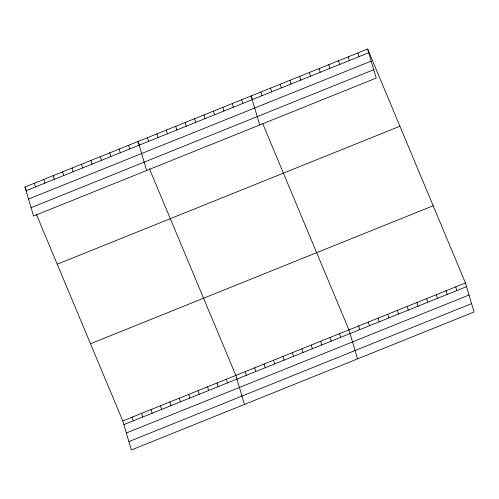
<?xml version="1.0" encoding="UTF-8"?>
<svg xmlns="http://www.w3.org/2000/svg" width="499" height="499" viewBox="0 0 499 499"><rect width="100%" height="100%" fill="white"/><g stroke="black" fill="none" stroke-linecap="round" stroke-linejoin="round"><path stroke-width="0.75" d="M367.638 49.039L376.234 78.062L33.545 216.036L24.95 187.019L367.638 49.039L465.455 282.964L474.05 311.981L131.362 449.961L122.766 420.938L36.308 214.177M26.042 190.712L368.73 52.732M28.518 199.07L371.206 61.09M31.069 207.678L373.757 69.704M57.229 264.214L399.917 126.235M90.487 343.749L433.176 205.769M122.766 420.938L465.455 282.964M123.864 424.63L466.546 286.657M126.341 432.989L469.023 295.015M128.892 441.603L471.574 303.623M252.619 99.526L251.122 95.951L259.717 124.975M262.78 123.827L348.944 329.876L357.54 358.893M139.832 145.777L138.036 141.485L146.631 170.502M149.394 168.65L235.852 375.41L244.448 404.427M24.95 187.019L26.746 191.31M455.743 286.875L456.841 290.561M446.037 290.78L447.129 294.472M436.326 294.691L437.417 298.383M357.926 52.95L359.018 56.643M426.614 298.602L427.712 302.294M348.215 56.861L349.312 60.554M416.908 302.513L418 306.199M338.509 60.772L339.601 64.458M407.196 306.417L408.294 310.11M328.797 64.677L329.889 68.369M397.491 310.328L398.582 314.021M319.086 68.588L320.183 72.28M387.779 314.239L388.871 317.932M309.38 72.498L310.472 76.191M378.067 318.15L379.165 321.836M299.668 76.409L300.76 80.096M368.362 322.055L369.453 325.747M289.963 80.314L291.054 84.007M358.65 325.966L359.742 329.658M280.251 84.225L281.342 87.918M270.539 88.136L271.637 91.828M339.52 333.669L340.611 337.361M260.834 92.047L261.925 95.733M330.095 337.461L331.186 341.154M320.67 341.26L321.761 344.952M241.697 99.75L242.795 103.436M311.245 345.052L312.337 348.745M232.272 103.543L233.37 107.235M301.82 348.845L302.918 352.537M222.853 107.335L223.945 111.028M292.395 352.643L293.493 356.33M213.429 111.134L214.52 114.82M282.977 356.436L284.068 360.128M204.004 114.926L205.095 118.619M273.552 360.228L274.643 363.921M194.579 118.718L195.67 122.411M264.127 364.027L265.219 367.713M185.154 122.517L186.252 126.203M254.702 367.819L255.794 371.512M175.729 126.309L176.827 130.002M245.277 371.612L246.375 375.304M166.31 130.102L167.402 133.794M156.886 133.9L157.977 137.587M226.434 379.203L227.525 382.895M147.461 137.693L148.552 141.385M217.009 382.995L218.1 386.688M207.584 386.794L208.676 390.48M128.611 145.278L129.703 148.97M198.159 390.586L199.251 394.279M119.186 149.076L120.284 152.769M188.734 394.378L189.832 398.071M109.768 152.869L110.859 156.561M179.309 398.177L180.407 401.863M100.343 156.661L101.434 160.354M169.891 401.969L170.982 405.662M90.918 160.46L92.009 164.146M160.466 405.762L161.557 409.454M81.493 164.252L82.585 167.945M151.041 409.56L152.133 413.247M72.068 168.044L73.16 171.737M141.616 413.353L142.708 417.045M62.643 171.843L63.741 175.529M132.191 417.145L133.289 420.838M53.225 175.636L54.316 179.328M43.8 179.428L44.891 183.121M34.375 183.227L35.466 186.913"/></g></svg>
